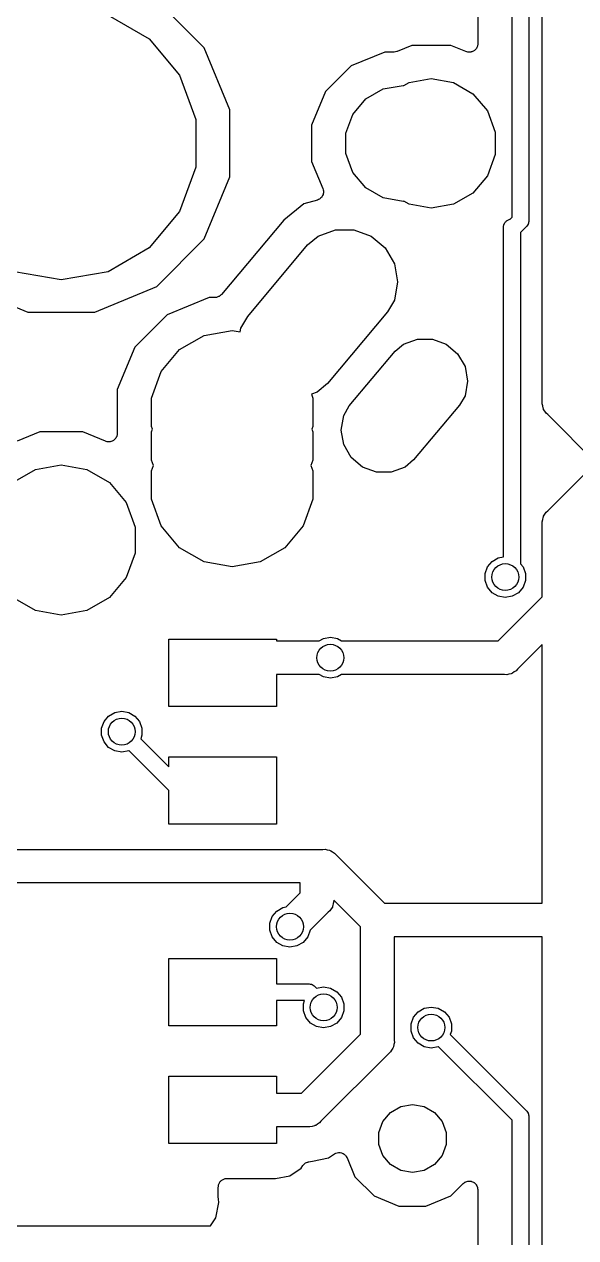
# Model space of a CAD drawing. Extents: x 61 to 194, y -153 to -61.
# Drawn here: x 164.45 to 172.65, y -91.03 to -72.98 of the extents above; entities that cross this region are included whole.
import ezdxf

# ---------------------------------------------------------------- set-up
doc = ezdxf.new("R2010")
doc.units = 0
doc.header["$MEASUREMENT"] = 0
doc.layers.add('BLACK', color=7, linetype='CONTINUOUS')

msp = doc.modelspace()

# ---------------------------------------------------------------- linework, layer by layer
at = {"layer": 'BLACK', "linetype": 'CONTINUOUS'}
for p, q in [((172.15, -78.5891), (172.15, -67.6036)), ((171.7, -75.8482), (171.7, -69.5768)), ((171.95, -69.5304), (171.95, -75.8946)), ((171.192, -72.1749), (171.192, -73.2684)), ((167.126, -73.3293), (166.421, -72.6238)), ((165.695, -72.8416), (166.305, -73.1943)), ((166.305, -73.1943), (166.759, -73.7346)), ((171.192, -73.2684), (171.19, -73.2821)), ((167.508, -74.2511), (167.126, -73.3293)), ((169.81, -73.392), (169.311, -73.5987)), ((169.943, -73.392), (169.81, -73.392)), ((169.946, -73.3915), (169.943, -73.392)), ((169.949, -73.3919), (169.946, -73.3915)), ((169.968, -73.3877), (169.949, -73.3919)), ((169.987, -73.3843), (169.968, -73.3877)), ((169.989, -73.3829), (169.987, -73.3843)), ((169.992, -73.3823), (169.989, -73.3829)), ((170.21, -73.292), (169.992, -73.3823)), ((170.79, -73.292), (170.21, -73.292)), ((171.016, -73.3858), (170.79, -73.292)), ((171.03, -73.3888), (171.016, -73.3858)), ((171.043, -73.3935), (171.03, -73.3888)), ((171.051, -73.3935), (171.043, -73.3935)), ((171.059, -73.3953), (171.051, -73.3935)), ((171.073, -73.3935), (171.059, -73.3953)), ((171.087, -73.3935), (171.073, -73.3935)), ((171.095, -73.3907), (171.087, -73.3935)), ((171.103, -73.3896), (171.095, -73.3907)), ((171.115, -73.3832), (171.103, -73.3896)), ((171.128, -73.3784), (171.115, -73.3832)), ((171.135, -73.3731), (171.128, -73.3784)), ((171.142, -73.3692), (171.135, -73.3731)), ((171.152, -73.359), (171.142, -73.3692)), ((171.162, -73.3501), (171.152, -73.359)), ((171.166, -73.3428), (171.162, -73.3501)), ((171.172, -73.3367), (171.166, -73.3428)), ((171.177, -73.3239), (171.172, -73.3367)), ((171.184, -73.3119), (171.177, -73.3239)), ((171.186, -73.3036), (171.184, -73.3119)), ((171.189, -73.2959), (171.186, -73.3036)), ((171.19, -73.2821), (171.189, -73.2959)), ((169.311, -73.5987), (168.929, -73.9808)), ((166.759, -73.7346), (167, -74.3973)), ((170.17, -73.8435), (170.5, -73.7853)), ((170.5, -73.7853), (170.83, -73.8435)), ((168.929, -73.9808), (168.722, -74.4799)), ((169.525, -74.0888), (169.785, -73.9389)), ((169.785, -73.9389), (170.08, -73.8869)), ((170.08, -73.8869), (170.091, -73.8889)), ((170.091, -73.8889), (170.17, -73.8435)), ((170.83, -73.8435), (171.12, -74.011)), ((169.333, -74.3184), (169.525, -74.0888)), ((171.12, -74.011), (171.335, -74.2677)), ((167.508, -75.2489), (167.508, -74.2511)), ((169.23, -74.6001), (169.333, -74.3184)), ((171.335, -74.2677), (171.45, -74.5825)), ((167, -74.3973), (167, -75.1027)), ((168.722, -74.4799), (168.722, -75.0201)), ((169.23, -74.8999), (169.23, -74.6001)), ((171.45, -74.5825), (171.45, -74.9175)), ((168.722, -75.0201), (168.889, -75.4223)), ((169.333, -75.1816), (169.23, -74.8999)), ((171.45, -74.9175), (171.335, -75.2323)), ((167, -75.1027), (166.759, -75.7654)), ((167.126, -76.1707), (167.508, -75.2489)), ((169.525, -75.4112), (169.333, -75.1816)), ((171.335, -75.2323), (171.12, -75.489)), ((168.889, -75.4223), (168.892, -75.4399)), ((169.785, -75.5611), (169.525, -75.4112)), ((168.807, -75.5929), (168.608, -75.6509)), ((168.823, -75.5849), (168.807, -75.5929)), ((168.84, -75.578), (168.823, -75.5849)), ((168.843, -75.5752), (168.84, -75.578)), ((168.846, -75.5734), (168.843, -75.5752)), ((168.859, -75.5604), (168.846, -75.5734)), ((168.872, -75.5482), (168.859, -75.5604)), ((168.874, -75.5445), (168.872, -75.5482)), ((168.877, -75.5415), (168.874, -75.5445)), ((168.884, -75.525), (168.877, -75.5415)), ((168.892, -75.5091), (168.884, -75.525)), ((168.892, -75.4399), (168.898, -75.4571)), ((168.893, -75.505), (168.892, -75.5091)), ((168.895, -75.5011), (168.893, -75.505)), ((168.896, -75.4832), (168.895, -75.5011)), ((168.898, -75.4654), (168.896, -75.4832)), ((168.898, -75.4571), (168.897, -75.4613)), ((168.897, -75.4613), (168.898, -75.4654)), ((170.08, -75.6131), (169.785, -75.5611)), ((170.091, -75.6111), (170.08, -75.6131)), ((170.17, -75.6565), (170.091, -75.6111)), ((171.12, -75.489), (170.83, -75.6565)), ((166.759, -75.7654), (166.305, -76.3057)), ((168.608, -75.6509), (168.31, -75.8897)), ((170.5, -75.7147), (170.17, -75.6565)), ((170.83, -75.6565), (170.5, -75.7147)), ((168.31, -75.8897), (167.381, -76.9966)), ((171.575, -75.978), (171.579, -75.9675)), ((171.575, -76.022), (171.575, -75.978)), ((171.579, -75.9675), (171.581, -75.9566)), ((171.581, -75.9566), (171.586, -75.947)), ((171.586, -75.947), (171.59, -75.9365)), ((171.59, -75.9365), (171.597, -75.928)), ((171.597, -75.928), (171.603, -75.9184)), ((171.603, -75.9184), (171.611, -75.9113)), ((171.611, -75.9113), (171.618, -75.9028)), ((171.618, -75.9028), (171.628, -75.8972)), ((171.628, -75.8972), (171.637, -75.8901)), ((171.637, -75.8901), (171.647, -75.8863)), ((171.647, -75.8863), (171.657, -75.8807)), ((171.657, -75.8807), (171.668, -75.8788)), ((171.668, -75.8788), (171.671, -75.8777)), ((171.671, -75.8777), (171.7, -75.8482)), ((171.931, -75.9672), (171.922, -75.9816)), ((171.94, -75.9536), (171.931, -75.9672)), ((171.941, -75.9482), (171.94, -75.9536)), ((171.944, -75.9434), (171.941, -75.9482)), ((171.947, -75.9271), (171.944, -75.9434)), ((171.951, -75.9111), (171.947, -75.9271)), ((171.95, -75.8946), (171.951, -75.9111)), ((168.662, -76.2611), (168.818, -76.1297)), ((168.818, -76.1297), (169.075, -76.0362)), ((169.075, -76.0362), (169.348, -76.0362)), ((169.348, -76.0362), (169.605, -76.1297)), ((169.605, -76.1297), (169.815, -76.3054)), ((171.575, -80.8998), (171.575, -76.022)), ((171.575, -76.022), (171.575, -76.022)), ((171.91, -75.9922), (171.825, -76.0768)), ((171.825, -76.0768), (171.825, -81.0014)), ((171.922, -75.9816), (171.91, -75.9922)), ((166.305, -76.3057), (165.695, -76.6584)), ((166.421, -76.8762), (167.126, -76.1707)), ((167.771, -77.3226), (168.662, -76.2611)), ((169.815, -76.3054), (169.951, -76.5421)), ((165, -76.7809), (164.305, -76.6584)), ((165.695, -76.6584), (165, -76.7809)), ((169.951, -76.5421), (169.999, -76.8112)), ((163.579, -76.8762), (164.501, -77.258)), ((165.499, -77.258), (166.421, -76.8762)), ((169.999, -76.8112), (169.951, -77.0804)), ((167.2, -77.042), (166.572, -77.302)), ((167.284, -77.042), (167.2, -77.042)), ((167.295, -77.0401), (167.284, -77.042)), ((167.306, -77.0401), (167.295, -77.0401)), ((167.317, -77.0363), (167.306, -77.0401)), ((167.327, -77.0343), (167.317, -77.0363)), ((167.337, -77.0288), (167.327, -77.0343)), ((167.348, -77.025), (167.337, -77.0288)), ((167.356, -77.0178), (167.348, -77.025)), ((167.366, -77.0123), (167.356, -77.0178)), ((167.373, -77.0038), (167.366, -77.0123)), ((167.381, -76.9966), (167.373, -77.0038)), ((169.951, -77.0804), (169.849, -77.2574)), ((164.501, -77.258), (165.499, -77.258)), ((166.572, -77.302), (166.092, -77.7825)), ((167.669, -77.4996), (167.771, -77.3226)), ((169.849, -77.2574), (168.958, -78.3189)), ((167.123, -77.605), (167.54, -77.5315)), ((167.54, -77.5315), (167.659, -77.5525)), ((167.659, -77.5525), (167.669, -77.4996)), ((166.092, -77.7825), (165.832, -78.4103)), ((166.757, -77.8166), (167.123, -77.605)), ((169.962, -77.8425), (170.088, -77.7365)), ((170.088, -77.7365), (170.295, -77.6611)), ((170.295, -77.6611), (170.516, -77.6611)), ((170.516, -77.6611), (170.723, -77.7365)), ((170.723, -77.7365), (170.891, -77.8782)), ((166.485, -78.1407), (166.757, -77.8166)), ((169.281, -78.654), (169.962, -77.8425)), ((170.891, -77.8782), (171.002, -78.0691)), ((166.34, -78.5384), (166.485, -78.1407)), ((171.002, -78.0691), (171.04, -78.2861)), ((168.958, -78.3189), (168.802, -78.4503)), ((171.04, -78.2861), (171.002, -78.5032)), ((165.832, -78.4103), (165.832, -79.0641)), ((168.802, -78.4503), (168.719, -78.4804)), ((168.719, -78.4804), (168.74, -78.5384)), ((171.002, -78.5032), (170.919, -78.646)), ((166.34, -78.9616), (166.34, -78.5384)), ((168.74, -78.5384), (168.74, -78.9616)), ((169.198, -78.7968), (169.281, -78.654)), ((170.919, -78.646), (170.238, -79.4575)), ((172.147, -78.6221), (172.15, -78.5891)), ((172.156, -78.6542), (172.147, -78.6221)), ((172.161, -78.6868), (172.156, -78.6542)), ((169.16, -79.0139), (169.198, -78.7968)), ((172.167, -78.6965), (172.161, -78.6868)), ((172.17, -78.7073), (172.167, -78.6965)), ((172.189, -78.7345), (172.17, -78.7073)), ((172.206, -78.7632), (172.189, -78.7345)), ((172.231, -78.7845), (172.206, -78.7632)), ((172.946, -79.5), (172.231, -78.7845)), ((164.68, -79.042), (164.344, -79.1814)), ((165.32, -79.042), (164.68, -79.042)), ((165.656, -79.1814), (165.32, -79.042)), ((166.354, -79), (166.34, -78.9616)), ((166.34, -79.0384), (166.354, -79)), ((166.34, -79.4616), (166.34, -79.0384)), ((168.74, -78.9616), (168.726, -79)), ((168.726, -79), (168.74, -79.0384)), ((168.74, -79.0384), (168.74, -79.4616)), ((169.198, -79.2309), (169.16, -79.0139)), ((165.67, -79.1844), (165.656, -79.1814)), ((165.683, -79.1891), (165.67, -79.1844)), ((165.691, -79.1891), (165.683, -79.1891)), ((165.699, -79.1909), (165.691, -79.1891)), ((165.713, -79.1891), (165.699, -79.1909)), ((165.727, -79.1891), (165.713, -79.1891)), ((165.735, -79.1863), (165.727, -79.1891)), ((165.743, -79.1852), (165.735, -79.1863)), ((165.755, -79.1788), (165.743, -79.1852)), ((165.768, -79.1741), (165.755, -79.1788)), ((165.775, -79.1687), (165.768, -79.1741)), ((165.782, -79.1648), (165.775, -79.1687)), ((165.792, -79.1546), (165.782, -79.1648)), ((165.802, -79.1457), (165.792, -79.1546)), ((165.806, -79.1385), (165.802, -79.1457)), ((165.812, -79.1323), (165.806, -79.1385)), ((165.817, -79.1195), (165.812, -79.1323)), ((165.824, -79.1075), (165.817, -79.1195)), ((165.826, -79.0993), (165.824, -79.1075)), ((165.829, -79.0916), (165.826, -79.0993)), ((165.83, -79.0777), (165.829, -79.0916)), ((165.832, -79.0641), (165.83, -79.0777)), ((169.309, -79.4218), (169.198, -79.2309)), ((164.618, -79.6004), (165, -79.533)), ((165, -79.533), (165.382, -79.6004)), ((166.369, -79.54), (166.34, -79.4616)), ((166.34, -79.6184), (166.369, -79.54)), ((168.74, -79.4616), (168.711, -79.54)), ((168.711, -79.54), (168.74, -79.6184)), ((169.477, -79.5635), (169.309, -79.4218)), ((169.684, -79.6389), (169.477, -79.5635)), ((170.112, -79.5635), (169.905, -79.6389)), ((170.238, -79.4575), (170.112, -79.5635)), ((172.231, -80.2155), (172.946, -79.5)), ((164.282, -79.7944), (164.618, -79.6004)), ((165.382, -79.6004), (165.718, -79.7944)), ((166.34, -80.0416), (166.34, -79.6184)), ((168.74, -79.6184), (168.74, -80.0416)), ((169.905, -79.6389), (169.684, -79.6389)), ((165.718, -79.7944), (165.967, -80.0915)), ((165.967, -80.0915), (166.1, -80.456)), ((166.485, -80.4393), (166.34, -80.0416)), ((168.74, -80.0416), (168.595, -80.4393)), ((172.161, -80.3132), (172.167, -80.3035)), ((172.167, -80.3035), (172.17, -80.2927)), ((172.17, -80.2927), (172.189, -80.2655)), ((172.189, -80.2655), (172.206, -80.2368)), ((172.206, -80.2368), (172.231, -80.2155)), ((166.1, -80.456), (166.1, -80.844)), ((166.757, -80.7634), (166.485, -80.4393)), ((168.595, -80.4393), (168.323, -80.7634)), ((172.147, -80.3779), (172.156, -80.3458)), ((172.15, -80.4109), (172.147, -80.3779)), ((172.15, -81.4781), (172.15, -80.4109)), ((172.156, -80.3458), (172.161, -80.3132)), ((166.1, -80.844), (165.967, -81.2085)), ((167.123, -80.975), (166.757, -80.7634)), ((168.323, -80.7634), (167.957, -80.975)), ((167.54, -81.0485), (167.123, -80.975)), ((167.957, -80.975), (167.54, -81.0485)), ((171.336, -81.0477), (171.404, -80.9666)), ((171.404, -80.9666), (171.496, -80.9137)), ((171.496, -80.9137), (171.575, -80.8998)), ((171.825, -81.0014), (171.864, -81.0477)), ((165.967, -81.2085), (165.718, -81.5056)), ((171.3, -81.1471), (171.336, -81.0477)), ((171.3, -81.2529), (171.3, -81.1471)), ((171.864, -81.0477), (171.9, -81.1471)), ((171.9, -81.1471), (171.9, -81.2529)), ((171.336, -81.3523), (171.3, -81.2529)), ((171.404, -81.4334), (171.336, -81.3523)), ((171.864, -81.3523), (171.796, -81.4334)), ((171.9, -81.2529), (171.864, -81.3523)), ((164.618, -81.6996), (164.282, -81.5056)), ((165.718, -81.5056), (165.382, -81.6996)), ((171.496, -81.4863), (171.404, -81.4334)), ((171.6, -81.5046), (171.496, -81.4863)), ((171.496, -82.15), (172.15, -81.4964)), ((171.704, -81.4863), (171.6, -81.5046)), ((171.796, -81.4334), (171.704, -81.4863)), ((172.15, -81.4964), (172.15, -81.4781)), ((172.15, -81.4781), (172.15, -81.4781)), ((165, -81.767), (164.618, -81.6996)), ((165.382, -81.6996), (165, -81.767)), ((168.833, -82.15), (168.896, -82.1137)), ((168.896, -82.1137), (169, -82.0954)), ((169, -82.0954), (169.104, -82.1137)), ((169.104, -82.1137), (169.167, -82.15)), ((166.6, -83.125), (166.6, -82.125)), ((166.6, -82.125), (168.2, -82.125)), ((168.2, -82.125), (168.2, -82.15)), ((168.2, -82.15), (168.833, -82.15)), ((169.167, -82.15), (171.496, -82.15)), ((172.15, -82.2036), (171.784, -82.5691)), ((172.15, -86.05), (172.15, -82.2036)), ((168.833, -82.65), (168.2, -82.65)), ((168.2, -82.65), (168.2, -83.125)), ((168.896, -82.6863), (168.833, -82.65)), ((169.167, -82.65), (169.104, -82.6863)), ((171.589, -82.65), (169.167, -82.65)), ((171.622, -82.6529), (171.589, -82.65)), ((171.654, -82.6443), (171.622, -82.6529)), ((171.687, -82.6385), (171.654, -82.6443)), ((171.696, -82.633), (171.687, -82.6385)), ((171.707, -82.6301), (171.696, -82.633)), ((171.734, -82.611), (171.707, -82.6301)), ((171.763, -82.5945), (171.734, -82.611)), ((171.784, -82.5691), (171.763, -82.5945)), ((169, -82.7046), (168.896, -82.6863)), ((169.104, -82.6863), (169, -82.7046)), ((165.796, -83.2137), (165.9, -83.1954)), ((165.9, -83.1954), (166.004, -83.2137)), ((168.2, -83.125), (166.6, -83.125)), ((165.6, -83.4471), (165.636, -83.3477)), ((165.636, -83.3477), (165.704, -83.2666)), ((165.704, -83.2666), (165.796, -83.2137)), ((166.004, -83.2137), (166.096, -83.2666)), ((166.096, -83.2666), (166.164, -83.3477)), ((166.164, -83.3477), (166.2, -83.4471)), ((165.6, -83.5529), (165.6, -83.4471)), ((165.636, -83.6523), (165.6, -83.5529)), ((166.2, -83.5529), (166.181, -83.6045)), ((166.2, -83.4471), (166.2, -83.5529)), ((165.704, -83.7334), (165.636, -83.6523)), ((165.796, -83.7863), (165.704, -83.7334)), ((166.181, -83.6045), (166.6, -84.0232)), ((165.9, -83.8046), (165.796, -83.7863)), ((166.004, -83.7863), (165.9, -83.8046)), ((166.008, -83.7843), (166.004, -83.7863)), ((166.6, -84.3768), (166.008, -83.7843)), ((166.6, -84.0232), (166.6, -83.875)), ((166.6, -83.875), (168.2, -83.875)), ((168.2, -83.875), (168.2, -84.875)), ((166.6, -84.875), (166.6, -84.3768)), ((168.2, -84.875), (166.6, -84.875)), ((160.304, -85.25), (168.889, -85.25)), ((168.889, -85.25), (168.922, -85.2471)), ((168.922, -85.2471), (168.954, -85.2557)), ((168.954, -85.2557), (168.987, -85.2615)), ((168.987, -85.2615), (168.996, -85.267)), ((168.996, -85.267), (169.007, -85.2699)), ((169.007, -85.2699), (169.034, -85.2889)), ((169.034, -85.2889), (169.063, -85.3055)), ((169.063, -85.3055), (169.084, -85.3309)), ((169.084, -85.3309), (169.804, -86.05)), ((168.55, -85.75), (160.211, -85.75)), ((168.341, -86.1058), (168.55, -85.8964)), ((168.55, -85.8964), (168.55, -85.75)), ((169.044, -86.0542), (169.039, -86.0868)), ((169.053, -86.0221), (169.044, -86.0542)), ((169.45, -86.4036), (169.051, -86.0049)), ((169.051, -86.0049), (169.053, -86.0221)), ((169.804, -86.05), (172.15, -86.05)), ((168.1, -86.3471), (168.136, -86.2477)), ((168.136, -86.2477), (168.204, -86.1666)), ((168.204, -86.1666), (168.296, -86.1137)), ((168.296, -86.1137), (168.341, -86.1058)), ((168.969, -86.1845), (168.7, -86.4539)), ((168.994, -86.1632), (168.969, -86.1845)), ((169.011, -86.1345), (168.994, -86.1632)), ((169.03, -86.1073), (169.011, -86.1345)), ((169.033, -86.0965), (169.03, -86.1073)), ((169.039, -86.0868), (169.033, -86.0965)), ((168.1, -86.4529), (168.1, -86.3471)), ((169.45, -87.9964), (169.45, -86.4036)), ((168.136, -86.5523), (168.1, -86.4529)), ((168.204, -86.6334), (168.136, -86.5523)), ((168.664, -86.5523), (168.596, -86.6334)), ((168.7, -86.4539), (168.664, -86.5523)), ((172.15, -86.55), (169.95, -86.55)), ((169.95, -86.55), (169.95, -88.0891)), ((172.15, -100.956), (172.15, -86.55)), ((168.296, -86.6863), (168.204, -86.6334)), ((168.4, -86.7046), (168.296, -86.6863)), ((168.504, -86.6863), (168.4, -86.7046)), ((168.596, -86.6334), (168.504, -86.6863)), ((166.6, -87.875), (166.6, -86.875)), ((166.6, -86.875), (168.2, -86.875)), ((168.2, -86.875), (168.2, -87.25)), ((168.2, -87.25), (168.67, -87.25)), ((168.67, -87.25), (168.686, -87.2486)), ((168.686, -87.2486), (168.702, -87.2528)), ((168.702, -87.2528), (168.718, -87.2557)), ((168.718, -87.2557), (168.723, -87.2585)), ((168.723, -87.2585), (168.729, -87.26)), ((168.729, -87.26), (168.742, -87.2695)), ((168.742, -87.2695), (168.757, -87.2778)), ((168.757, -87.2778), (168.767, -87.2905)), ((168.767, -87.2905), (168.792, -87.3157)), ((168.792, -87.3157), (168.796, -87.3137)), ((168.796, -87.3137), (168.9, -87.2954)), ((168.9, -87.2954), (169.004, -87.3137)), ((169.004, -87.3137), (169.096, -87.3666)), ((168.617, -87.5), (168.2, -87.5)), ((168.2, -87.5), (168.2, -87.875)), ((168.6, -87.5471), (168.617, -87.5)), ((169.096, -87.3666), (169.164, -87.4477)), ((169.164, -87.4477), (169.2, -87.5471)), ((168.6, -87.6529), (168.6, -87.5471)), ((168.636, -87.7523), (168.6, -87.6529)), ((169.2, -87.6529), (169.164, -87.7523)), ((169.2, -87.5471), (169.2, -87.6529)), ((170.236, -87.7477), (170.304, -87.6666)), ((170.304, -87.6666), (170.396, -87.6137)), ((170.396, -87.6137), (170.5, -87.5954)), ((170.5, -87.5954), (170.604, -87.6137)), ((170.604, -87.6137), (170.696, -87.6666)), ((170.696, -87.6666), (170.764, -87.7477)), ((168.2, -87.875), (166.6, -87.875)), ((168.704, -87.8334), (168.636, -87.7523)), ((168.796, -87.8863), (168.704, -87.8334)), ((168.9, -87.9046), (168.796, -87.8863)), ((169.004, -87.8863), (168.9, -87.9046)), ((169.096, -87.8334), (169.004, -87.8863)), ((169.164, -87.7523), (169.096, -87.8334)), ((170.2, -87.8471), (170.236, -87.7477)), ((170.2, -87.9529), (170.2, -87.8471)), ((170.764, -87.7477), (170.8, -87.8471)), ((170.8, -87.8471), (170.8, -87.9529)), ((168.571, -88.875), (169.45, -87.9964)), ((170.236, -88.0523), (170.2, -87.9529)), ((170.304, -88.1334), (170.236, -88.0523)), ((170.8, -87.9529), (170.781, -88.0045)), ((170.781, -88.0045), (171.91, -89.1328)), ((169.911, -88.2345), (169.894, -88.2632)), ((169.93, -88.2073), (169.911, -88.2345)), ((169.933, -88.1965), (169.93, -88.2073)), ((169.939, -88.1868), (169.933, -88.1965)), ((169.944, -88.1542), (169.939, -88.1868)), ((169.953, -88.1221), (169.944, -88.1542)), ((169.95, -88.0891), (169.953, -88.1221)), ((170.396, -88.1863), (170.304, -88.1334)), ((170.5, -88.2046), (170.396, -88.1863)), ((170.604, -88.1863), (170.5, -88.2046)), ((170.608, -88.1843), (170.604, -88.1863)), ((171.7, -89.2768), (170.608, -88.1843)), ((169.869, -88.2845), (168.859, -89.2941)), ((169.894, -88.2632), (169.869, -88.2845)), ((166.6, -89.625), (166.6, -88.625)), ((166.6, -88.625), (168.2, -88.625)), ((168.2, -88.625), (168.2, -88.875)), ((168.2, -88.875), (168.571, -88.875)), ((169.894, -89.1611), (170.046, -89.0729)), ((170.046, -89.0729), (170.22, -89.0423)), ((170.22, -89.0423), (170.394, -89.0729)), ((170.394, -89.0729), (170.546, -89.1611)), ((171.91, -89.1328), (171.922, -89.1434)), ((171.922, -89.1434), (171.931, -89.1578)), ((168.838, -89.3195), (168.809, -89.3361)), ((168.859, -89.2941), (168.838, -89.3195)), ((169.72, -89.4618), (169.78, -89.2961)), ((169.78, -89.2961), (169.894, -89.1611)), ((170.546, -89.1611), (170.66, -89.2961)), ((170.66, -89.2961), (170.72, -89.4618)), ((171.7, -94.8482), (171.7, -89.2768)), ((171.931, -89.1578), (171.94, -89.1714)), ((171.94, -89.1714), (171.941, -89.1767)), ((171.941, -89.1767), (171.944, -89.1816)), ((171.944, -89.1816), (171.947, -89.1979)), ((171.947, -89.1979), (171.951, -89.2139)), ((171.951, -89.2139), (171.95, -89.2304)), ((171.95, -89.2304), (171.95, -94.8945)), ((168.664, -89.375), (168.2, -89.375)), ((168.2, -89.375), (168.2, -89.625)), ((168.697, -89.3779), (168.664, -89.375)), ((168.729, -89.3693), (168.697, -89.3779)), ((168.762, -89.3635), (168.729, -89.3693)), ((168.771, -89.358), (168.762, -89.3635)), ((168.782, -89.3551), (168.771, -89.358)), ((168.809, -89.3361), (168.782, -89.3551)), ((169.72, -89.6382), (169.72, -89.4618)), ((170.72, -89.4618), (170.72, -89.6382)), ((168.2, -89.625), (166.6, -89.625)), ((169.78, -89.8039), (169.72, -89.6382)), ((170.72, -89.6382), (170.66, -89.8039)), ((168.737, -89.8854), (168.971, -89.839)), ((168.971, -89.839), (169.06, -89.7796)), ((169.06, -89.7796), (169.061, -89.779)), ((169.061, -89.779), (169.062, -89.778)), ((169.062, -89.778), (169.081, -89.7701)), ((169.081, -89.7701), (169.1, -89.7618)), ((169.1, -89.7618), (169.102, -89.7617)), ((169.102, -89.7617), (169.103, -89.7612)), ((169.103, -89.7612), (169.123, -89.7603)), ((169.123, -89.7603), (169.144, -89.7589)), ((169.144, -89.7589), (169.145, -89.7593)), ((169.145, -89.7593), (169.147, -89.7592)), ((169.147, -89.7592), (169.167, -89.7655)), ((169.167, -89.7655), (169.186, -89.7712)), ((169.186, -89.7712), (169.188, -89.7721)), ((169.188, -89.7721), (169.189, -89.7725)), ((169.189, -89.7725), (169.205, -89.7851)), ((169.205, -89.7851), (169.222, -89.7973)), ((169.222, -89.7973), (169.223, -89.7985)), ((169.223, -89.7985), (169.224, -89.7994)), ((169.224, -89.7994), (169.235, -89.8168)), ((169.235, -89.8168), (169.247, -89.834)), ((169.247, -89.834), (169.247, -89.8354)), ((169.247, -89.8354), (169.248, -89.8366)), ((169.248, -89.8366), (169.365, -90.121)), ((169.894, -89.9389), (169.78, -89.8039)), ((170.66, -89.8039), (170.546, -89.9389)), ((168.398, -90.1035), (168.566, -89.9912)), ((168.566, -89.9912), (168.592, -89.9522)), ((168.592, -89.9522), (168.596, -89.9482)), ((168.596, -89.9482), (168.599, -89.9433)), ((168.599, -89.9433), (168.611, -89.9323)), ((168.611, -89.9323), (168.623, -89.9204)), ((168.623, -89.9204), (168.628, -89.9179)), ((168.628, -89.9179), (168.632, -89.9142)), ((168.632, -89.9142), (168.647, -89.9082)), ((168.647, -89.9082), (168.662, -89.9009)), ((168.662, -89.9009), (168.668, -89.9002)), ((168.668, -89.9002), (168.673, -89.8982)), ((168.673, -89.8982), (168.737, -89.8854)), ((168.737, -89.8854), (168.737, -89.8854)), ((170.046, -90.0271), (169.894, -89.9389)), ((170.22, -90.0577), (170.046, -90.0271)), ((170.394, -90.0271), (170.22, -90.0577)), ((170.546, -89.9389), (170.394, -90.0271)), ((167.339, -90.2399), (167.341, -90.229)), ((167.341, -90.229), (167.346, -90.2194)), ((167.346, -90.2194), (167.35, -90.2089)), ((167.35, -90.2089), (167.357, -90.2004)), ((167.357, -90.2004), (167.363, -90.1908)), ((167.363, -90.1908), (167.371, -90.1837)), ((167.371, -90.1837), (167.378, -90.1752)), ((167.378, -90.1752), (167.388, -90.1696)), ((167.388, -90.1696), (167.397, -90.1625)), ((167.397, -90.1625), (167.407, -90.1587)), ((167.407, -90.1587), (167.417, -90.1531)), ((167.417, -90.1531), (167.428, -90.1512)), ((167.428, -90.1512), (167.438, -90.1474)), ((167.438, -90.1474), (167.449, -90.1474)), ((167.449, -90.1474), (167.46, -90.1454)), ((167.46, -90.1454), (168.187, -90.1454)), ((168.187, -90.1454), (168.398, -90.1035)), ((169.365, -90.121), (169.649, -90.4045)), ((170.791, -90.4045), (170.975, -90.2203)), ((170.975, -90.2203), (170.989, -90.2108)), ((170.989, -90.2108), (171.001, -90.2001)), ((171.001, -90.2001), (171.007, -90.1982)), ((171.007, -90.1982), (171.011, -90.195)), ((171.011, -90.195), (171.027, -90.1907)), ((171.027, -90.1907), (171.043, -90.1851)), ((171.043, -90.1851), (171.049, -90.1851)), ((171.049, -90.1851), (171.054, -90.1836)), ((171.054, -90.1836), (171.07, -90.1851)), ((171.07, -90.1851), (171.087, -90.1851)), ((171.087, -90.1851), (171.092, -90.187)), ((171.092, -90.187), (171.098, -90.1875)), ((171.098, -90.1875), (171.113, -90.1945)), ((171.113, -90.1945), (171.128, -90.2001)), ((171.128, -90.2001), (171.133, -90.2037)), ((171.133, -90.2037), (171.138, -90.2061)), ((171.138, -90.2061), (171.15, -90.2178)), ((171.15, -90.2178), (171.162, -90.2285)), ((171.162, -90.2285), (171.165, -90.2333)), ((171.165, -90.2333), (171.169, -90.2373)), ((167.333, -90.2724), (167.335, -90.2615)), ((167.333, -90.4301), (167.333, -90.2724)), ((167.335, -90.2504), (167.339, -90.2399)), ((167.335, -90.2615), (167.335, -90.2504)), ((169.649, -90.4045), (170.019, -90.558)), ((170.421, -90.558), (170.791, -90.4045)), ((171.169, -90.2373), (171.176, -90.2523)), ((171.176, -90.2523), (171.184, -90.2667)), ((171.184, -90.2667), (171.185, -90.2722)), ((171.185, -90.2722), (171.188, -90.2773)), ((171.188, -90.2773), (171.189, -90.2938)), ((171.189, -90.2938), (171.192, -90.3101)), ((171.192, -90.3101), (171.192, -92.2684)), ((167.299, -90.7275), (167.344, -90.5)), ((167.335, -90.4424), (167.333, -90.4301)), ((167.335, -90.4548), (167.335, -90.4424)), ((167.344, -90.5), (167.335, -90.4548)), ((170.019, -90.558), (170.421, -90.558)), ((167.217, -90.85), (167.299, -90.7275)), ((163.145, -90.85), (167.217, -90.85))]:
    msp.add_line(p, q, dxfattribs=at)
at = {"layer": 'BLACK'}
for centre in [(171.6, -81.2), (169, -82.4), (165.9, -83.5), (168.4, -86.4), (168.9, -87.6), (170.5, -87.9)]:
    msp.add_circle(centre, 0.2, dxfattribs=at)

doc.saveas('drawing.dxf')
